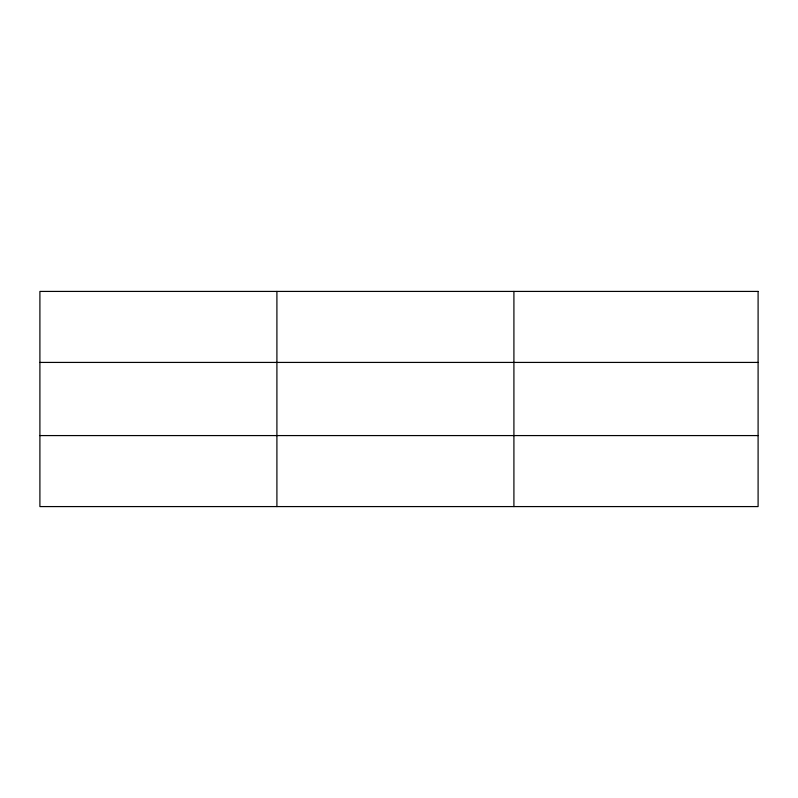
<?xml version="1.0" encoding="UTF-8"?>
<svg xmlns="http://www.w3.org/2000/svg" width="798" height="798" viewBox="0 0 798 798"><rect width="100%" height="100%" fill="white"/><g stroke="black" fill="none" stroke-linecap="round" stroke-linejoin="round"><path stroke-width="1.2" d="M276.906 291.42L276.906 506.58M513.912 291.42L513.912 506.58M39.9 362.422L758.1 362.422M39.9 435.578L758.1 435.578M758.1 291.42L758.1 506.58L39.9 506.58L39.9 291.42L758.1 291.42"/></g></svg>
